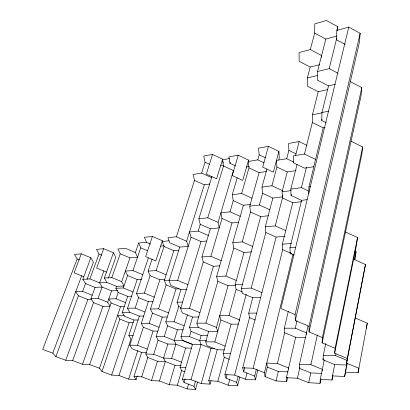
<?xml version="1.0" encoding="UTF-8"?>
<svg xmlns="http://www.w3.org/2000/svg" width="410" height="410" viewBox="0 0 410 410"><rect width="100%" height="100%" fill="white"/><g stroke="black" fill="none" stroke-linecap="round" stroke-linejoin="round"><path stroke-width="0.61" d="M319.518 64.718L310.216 67.05L307.367 77.905L307.362 86.161L318.252 91.727L327.523 89.646M308.889 193.674L308.92 186.904L323.203 127.874L325.063 127.52M293.053 254.267L264.414 372.721L265.044 376.611L276.073 380.952L286.718 381.531L286.411 377.692L297.445 378.245L308.694 382.725L320.041 383.34L320.246 379.399L332.028 379.993L332.428 375.893L344.682 376.467L345.302 372.193L358.058 372.736L358.919 368.272L346.599 363.209L347.285 358.483L334.632 353.256L335.119 348.249L322.122 342.852L322.393 337.538L309.022 331.962L309.063 326.319L361.825 87.617L350.345 81.631M313.624 166.752L304.527 168.151L293.647 162.934L293.447 155.872L304.456 154.032L312.364 122.472L312.44 114.779L318.252 91.727M310.216 67.05L299.172 61.31L299.054 52.588L310.314 49.579L314.68 33.148L314.798 23.867L326.396 20.5L337.768 26.645L337.579 30.366M336.692 36.111L325.812 39.083L317.504 71.504L317.345 80.099L328.512 85.859L335.211 84.332M321.553 57.39L321.599 55.519L310.314 49.579M326.196 122.718L321.737 120.484L321.968 112.514L328.512 85.859M317.504 71.504L329.184 68.649L336.369 39.698L336.825 30.432L337.768 26.645M322.229 371.096L322.327 369.354L310.908 364.726L299.5 364.305L299.613 368.426L310.79 372.915L321.466 373.392M347.075 363.757L346.891 365.023L334.693 364.587L323.024 359.816L323.285 355.332L325.755 343.472M336.825 30.432L348.777 27.101L360.164 33.282L359.344 42.563L295.303 320.548L309.063 326.319M361.825 87.617L360.974 96.14L309.022 331.962M351.042 141.214L362.655 147.005L361.784 154.698L322.122 342.852M345.492 231.978L357.505 237.533L356.685 244.001L334.632 353.256M354.901 251.268L356.039 251.791L354.911 259.591M353.63 259.146L365.469 264.511L346.599 363.209M358.058 372.736L367.278 323.193L355.332 318.052M347.285 358.483L365.469 264.511M345.302 372.193L347.07 363.034M344.682 376.467L346.194 368.636M346.424 367.432L346.891 365.023M366.299 328.261L367.278 323.193M332.428 375.893L334.693 364.587M332.028 379.993L332.91 375.611M335.119 348.249L357.505 237.533M354.409 259.894L356.039 251.791M346.973 360.359L335.6 355.67L335.98 353.799M320.246 379.399L324.274 359.954M320.041 383.34L320.938 378.999M323.024 359.816L323.285 358.576M322.393 337.538L362.655 147.005M308.694 382.725L310.79 372.915M310.908 364.726L317.284 335.042M297.445 378.245L299.889 367.186M299.5 364.305L307.992 326.011M286.411 377.692L295.62 337.261L305.839 337.368M286.718 381.531L287.671 377.333M265.044 376.611L267.33 367.109L266.741 363.101L277.426 363.496L284.663 332.736L284.325 328.184L295.277 328.205L296.994 320.712M295.303 320.548L295.077 314.557L360.164 33.282M276.073 380.952L278.287 371.465L288.271 371.911M284.325 328.184L288.276 311.451M348.777 27.101L280.906 308.576L295.077 314.557M321.737 120.484L322.04 119.254M294.129 255.158L290.198 253.411L290.485 252.227M246.2 294.288L224.905 374.581L234.633 375.073L245.446 379.286L255.445 379.829L257.875 369.969M290.198 253.411L289.952 247.824L301.575 200.341L307.141 199.66M255.445 379.829L254.692 376.088L256.373 369.297M301.575 200.341L291.054 195.432L290.823 189.082L301.417 187.652L306.419 167.403M284.791 236.324L276.109 237.098L242.705 367.816L253.124 368.262L282.68 249.659L282.336 244.191L292.719 202.709L301.591 201.633M336.502 39.16L336.769 38.089M291.054 195.432L291.331 194.325M245.446 379.286L246.999 373.12M254.692 376.088L243.642 371.752L244.744 367.427M290.823 189.082L297.086 164.405M295.528 155.605L299.131 141.558L307.013 145.406M224.454 349.925L217.233 349.75L208.751 380.721L217.864 381.249L228.242 385.241L237.605 385.82L239.819 377.154M260.714 297.486L252.75 297.721L242.248 293.293L241.336 288.455L251.202 288.071L265.823 232.485L265.249 226.858L275.243 225.859L282.736 196.805L272.865 198.076L262.579 193.32L261.964 187.155L266.936 168.987M237.605 385.82L236.642 382.335L238.21 376.231M292.719 202.709L282.444 197.943L282.101 191.798L287.251 171.928L296.112 170.575M234.633 375.073L249.521 317.647L248.716 313.189L252.75 297.721M261.964 187.155L271.907 185.756L276.914 167.019L276.489 160.412L286.692 158.726L288.871 150.419L288.609 143.454L299.131 141.558M228.242 385.241L229.687 379.732M265.249 226.858L272.865 198.076M236.642 382.335L226.048 378.235L227.017 374.566M278.82 159.874L279.297 158.091L278.913 151.403L268.417 146.355L258.52 148.143L259.187 154.837L257.772 159.849L248.178 161.473L248.967 167.854L241.633 193.474L232.25 194.76L233.249 200.659L230.01 211.796L220.882 212.887L222.015 218.463L210.873 256.286L201.91 256.957L203.293 261.959L189.446 308.371L180.631 308.545L201.002 241.521L206.548 241.013M241.336 288.455L260.683 216.608L268.483 215.742M278.913 151.403L273.327 172.174L262.656 167.136L268.417 146.355M217.864 381.249L224.285 357.32L223.163 353.522L231.086 324.141L238.482 324.12M214.743 348.495L210.996 348.408L201.064 344.472L192.541 344.308L182.429 379.194L191.034 379.691L201.218 383.581L210.058 384.124L211.058 380.449M235.412 285.355L228.052 285.673L216.444 327.395L217.664 331.572L208.623 331.521L205.723 341.802L214.794 341.95L220.877 319.974L219.704 315.669L229 315.562L236.139 289.363L235.171 284.612L243.976 252.457L251.499 251.883M219.77 265.864L213.395 266.269L196.836 323.167L205.922 323.136L217.843 281.362L216.634 276.545L225.889 276.053L233.777 248.004L232.777 242.705L242.238 241.874L250.51 212.001L249.736 206.189L259.402 205L262.579 193.32M201.218 383.581L210.996 348.408M249.736 206.189L259.089 172.61L266.838 171.4M146.749 352.6L141.64 352.446L133.988 376.385L141.701 376.831L151.515 380.521L159.428 381.008L169.233 384.703L177.345 385.231L187.139 388.931L195.462 389.5L194.022 386.317L195.539 380.946M195.462 389.5L197.528 382.12M232.777 242.705L243.371 205.261L250.833 204.329M191.034 379.691L201.064 344.472L199.675 340.638L201.156 335.462L207.419 335.523M216.634 276.545L232.029 222.927L238.687 222.21M187.139 388.931L188.528 384.057M194.022 386.317L184.039 382.525L185.074 378.937M248.573 160.1L242.715 180.426L232.214 175.557L238.241 155.216L248.573 160.1L248.788 161.842M232.25 194.76L237.226 177.74M177.345 385.231L181.62 370.589L180.026 367.211L185.663 348.013L191.388 348.146M187.442 314.849L180.974 336.513L189.533 336.61L191.05 331.429L189.507 327.37L192.551 317.048L198.819 316.981M169.233 384.703L175.003 365.254L181.215 365.52M167.208 317.032L162.252 317.084L156.179 336.441L164.277 336.528L174.235 340.454L182.537 340.582L180.974 336.513M211.985 176.454L198.85 218.848L200.27 224.342L210.371 228.79L219.247 227.863L218.069 222.384L233.418 170.606L223.527 165.999L222.43 159.803L229.656 158.532M235.571 165.906L229.943 163.277L230.282 162.15M201.91 256.957L210.371 228.79M157.886 331.106L153.053 331.08L145.791 354.014L153.683 354.26L163.554 358.068L171.652 358.355L175.905 344.185L174.235 340.454L177.458 329.773L183.188 329.794M159.428 381.008L165.338 361.533L163.554 358.068L167.839 344.026L175.905 344.185L185.663 348.013M198.85 218.848L207.767 217.807L223.527 165.999M222.625 159.157L216.608 178.811L206.353 174.096L212.529 154.432L222.625 159.157L222.845 160.397M179.149 288.85L175.982 288.983L165.778 321.835L174.086 321.794L178.75 306.526L177.079 302.216L180.959 289.588L187.027 289.342M164.277 336.528L167.577 325.842L165.778 321.835M151.515 380.521L157.466 361.225L165.338 361.533L175.003 365.254M180.959 289.588L170.878 285.421L169.089 280.799L177.612 280.363L191.045 237.2L189.528 231.968L198.199 231.076L200.27 224.342M153.683 354.26L158.07 340.203L156.179 336.441M186.632 241.218L176.392 236.801L167.926 237.641L169.725 242.797L179.759 247.102L188.195 246.359L186.632 241.218L204.303 184.828L209.787 183.993M141.701 376.831L147.784 357.51L145.791 354.014M176.392 236.801L194.509 180.364L193.059 174.481L201.628 173.066L205.061 162.252L203.729 156.046L212.529 154.432M87.043 279.405L93.388 262.215L90.851 257.762L81.282 253.831L74.441 254.446L77.157 258.915L42.722 349.412L52.777 353.159L55.878 356.613L65.728 360.272L72.678 360.569L82.523 364.239L89.657 364.572L99.497 368.247L102.013 371.501L111.658 375.094L118.972 375.514L128.607 379.112L136.11 379.573L137.258 375.965M164.835 279.492L159.905 279.753L150.455 309.022L158.532 308.863L166.137 284.919L164.333 280.404L173.84 250.669L178.878 250.249M169.089 280.799L179.759 247.102M153.181 301.493L148.364 301.627L141.286 323.372L149.158 323.341L152.428 313.148L150.455 309.022M143.797 316.048L139.349 316.105L129.811 345.153L137.499 345.322L143.341 327.252L141.286 323.372M128.607 379.112L137.796 350.596M148.379 257.916L136.494 293.422L144.34 293.124L150.091 275.689L148.092 271.102L156.128 270.595L164.256 245.733M118.972 375.514L130.954 339.065L128.832 335.472L133.942 320.02L138.273 319.99M162.432 240.737L155.795 260.898L145.617 256.619L152.407 236.447L162.432 240.737L162.837 241.849M141.635 279.261L137.201 279.502L127.51 308.253L135.156 308.089L138.611 297.686L136.494 293.422M148.092 271.102L152.084 259.079M111.658 375.094L129.099 322.742L133.317 322.721M102.013 371.501L119.817 319.088L117.593 315.316L124.235 315.228M133.942 320.02L124.481 316.284L122.267 312.394L127.715 296.343L132.04 296.189M99.497 368.247L120.525 306.741L124.138 306.659M137.201 279.502L127.577 275.551L125.357 271.087L132.968 270.595L140.738 247.865L138.667 243.027L146.447 242.279L150.496 244.001M135.413 252.488L125.501 248.327L117.901 249.019L120.227 253.79L129.95 257.844L137.535 257.234L135.413 252.488L138.667 243.027M101.839 255.174L99.03 254.015L96.514 249.377L103.715 248.706L113.432 252.75L104.365 278.041L111.802 277.606L121.698 281.639L123.979 286.006L116.558 286.359L115.876 288.302L123.302 287.963L127.577 275.551M121.698 281.639L129.95 257.844M120.525 306.741L111.125 303L108.773 298.998L116.015 298.757L118.182 292.499L115.876 288.302M89.657 364.572L111.125 303M111.623 290.885L102.095 287.046L95.048 287.379L90.974 298.623L93.526 302.621L102.956 306.357L110.013 306.183L107.645 302.211L111.623 290.885L117.644 290.628M82.523 364.239L102.956 306.357M111.802 277.606L120.227 253.79M108.332 278.252L115.763 257.372L113.432 252.75M90.974 298.623L98.036 298.388L102.095 287.046L99.609 282.808L89.892 278.887L82.84 279.297L90.851 257.762M103.873 270.974L99.609 282.808L106.846 282.428L116.558 286.359M72.678 360.569L93.526 302.621M65.728 360.272L87.848 299.51L91.599 299.382M103.715 248.706L96.637 268.063L106.503 272.091M89.892 278.887L99.03 254.015M87.848 299.51L78.433 295.779L75.722 291.73L82.6 291.433L85.511 283.556L82.84 279.297M55.878 356.613L78.433 295.779M52.777 353.159L81.687 275.766M81.282 253.831L74.097 272.788L83.804 276.709M307.367 77.905L317.407 75.491M321.968 112.514L328.753 111.13M312.44 114.779L321.819 112.868M238.241 155.216L228.903 156.876L229.943 163.277M220.595 165.891L223.722 165.363M246.261 166.998L249.357 166.491M308.92 186.904L310.729 186.658M282.101 191.798L291.11 190.599M152.407 236.447L144.407 237.267L146.447 242.279M169.135 240.824L162.186 241.49L164.015 246.482L173.84 250.669M160.576 246.072L163.646 245.79M282.336 244.191L291.438 243.448M289.952 247.824L295.63 247.384M164.333 280.404L169.417 280.143M235.171 284.612L242.781 284.284M177.079 302.216L182.558 302.073M122.267 312.394L129.703 312.271L139.349 316.105M248.716 313.189L256.727 313.076M189.507 327.37L198.312 327.38L208.623 331.521M128.832 335.472L133.178 335.518M206.573 340.746L199.675 340.638L189.533 336.61M323.285 355.332L335.6 355.67M223.163 353.522L230.63 353.738M180.026 367.211L185.786 367.468M147.784 357.51L157.466 361.225M181.62 370.589L184.469 371.685M141.64 352.446L131.984 348.731L129.811 345.153M171.652 358.355L181.507 362.168M137.499 345.322L147.339 349.13M158.07 340.203L167.839 344.026M143.341 327.252L153.053 331.08M119.817 319.088L129.099 322.742M182.599 340.377L192.541 344.308M253.124 368.262L264.414 372.721M182.537 340.582L192.485 344.508M224.285 357.32L229.39 359.334M167.577 325.842L177.458 329.773M98.036 298.388L107.645 302.211M267.33 367.109L278.287 371.465M217.233 349.75L207.065 345.717L205.723 341.802M149.158 323.341L159.059 327.267M135.156 308.089L144.986 312.015M191.05 331.429L201.156 335.462M214.794 341.95L225.167 346.091M82.6 291.433L92.194 295.256M85.511 283.556L95.048 287.379M152.428 313.148L162.252 317.084M174.086 321.794L184.167 325.827M116.015 298.757L125.593 302.595M277.426 363.496L288.625 367.975L288.702 369.108M118.182 292.499L127.715 296.343M158.532 308.863L168.556 312.902M123.302 287.963L133.019 291.905M192.551 317.048L182.306 312.897L180.631 308.545M205.922 323.136L216.444 327.395M138.611 297.686L148.364 301.627M189.446 308.371L199.901 312.635M178.75 306.526L181.097 307.479M144.34 293.124L154.283 297.168M77.157 258.915L79.504 259.873M220.877 319.974L231.086 324.141M229 315.562L239.419 319.846L239.681 321.066M150.091 275.689L159.905 279.753M249.521 317.647L255.292 320.031M284.663 332.736L295.62 337.261M132.968 270.595L142.782 274.644M166.137 284.919L175.982 288.983M295.277 328.205L306.47 332.869L306.475 334.56M156.128 270.595L166.137 274.761M177.612 280.363L187.893 284.642M140.738 247.865L147.544 250.741M217.843 281.362L228.052 285.673M236.139 289.363L242.387 292.002M225.889 276.053L236.303 280.481M251.202 288.071L261.923 292.622M203.293 261.959L213.395 266.269M210.873 256.286L221.18 260.719M191.045 237.2L201.002 241.521M233.777 248.004L243.976 252.457M198.199 231.076L208.352 235.514M242.238 241.874L252.642 246.461M282.68 249.659L291.899 253.754M207.767 217.807L218.069 222.384M222.015 218.463L232.029 222.927M265.823 232.485L276.109 237.098M230.01 211.796L240.224 216.388M250.51 212.001L260.683 216.608M275.243 225.859L285.734 230.604M233.249 200.659L243.371 205.261M194.509 180.364L204.303 184.828M241.633 193.474L251.96 198.209M259.402 205L269.78 209.746M201.628 173.066L211.616 177.653M205.061 162.252L209.464 164.292M271.907 185.756L282.398 190.655M301.417 187.652L308.766 191.116M248.967 167.854L259.089 172.61M276.914 167.019L287.251 171.928M257.772 159.849L264.081 162.842M259.187 154.837L265.47 157.829M286.692 158.726L293.914 162.191M288.871 150.419L296.04 153.883M304.456 154.032L315.572 159.418M312.364 122.472L323.203 127.874M329.184 68.649L337.881 73.195M314.68 33.148L325.812 39.083M336.369 39.698L345.281 44.47M133.988 376.385L136.11 379.573M104.365 278.041L106.846 282.428M127.51 308.253L129.703 312.271M182.429 379.194L184.039 382.525M208.751 380.721L210.058 384.124M196.836 323.167L198.312 327.38M224.905 374.581L226.048 378.235M242.705 367.816L243.642 371.752M223.066 161.637L223.286 162.883M282.633 194.96L282.705 196.19"/></g></svg>
